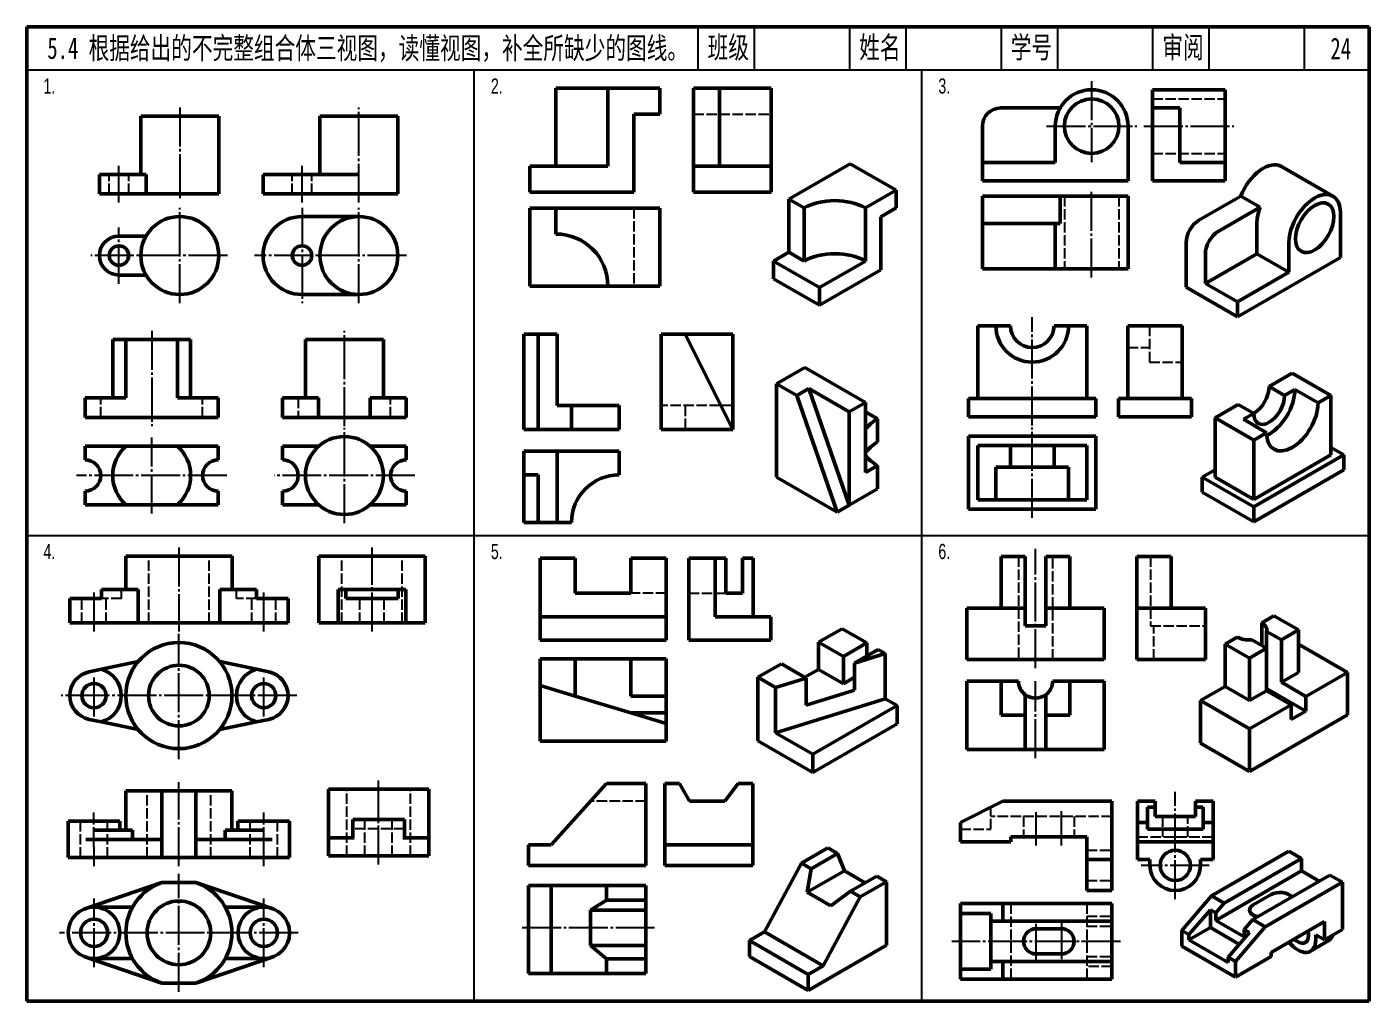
# Model space of a CAD drawing. Header units: millimetres. Extents: x 94 to 2877, y 87 to 1089.
# Drawn here: x 1226 to 1536, y 396 to 621 of the extents above; entities that cross this region are included whole.
import ezdxf

# ---------------------------------------------------------------- set-up
doc = ezdxf.new("R2010")
doc.units = ezdxf.units.MM
doc.header["$LTSCALE"] = 0.6
doc.linetypes.add('myCENTER', pattern=[18, 15, -1, 1, -1])
doc.linetypes.add('myHIDDEN', pattern=[5, 4, -1])
for name, color, linetype, lineweight in [('中心线', 7, 'myCENTER', 25), ('标题文字', 7, 'Continuous', 25), ('答案粗实线', 1, 'Continuous', 50), ('答案虚线', 1, 'myHIDDEN', 25), ('粗实线', 7, 'Continuous', 50), ('细实线', 7, 'Continuous', 25), ('虚线', 7, 'myHIDDEN', 25)]:
    doc.layers.add(name, color=color, linetype=linetype, lineweight=lineweight)
doc.styles.add('标题汉字1-5号', font='', dxfattribs={"width": 0.7, "height": 5})
doc.styles.add('标题汉字2-3.5号', font='', dxfattribs={"width": 0.7, "height": 3.5})
doc.styles.get('标题汉字1-5号').set_extended_font_data('SimSun')
doc.styles.get('标题汉字2-3.5号').set_extended_font_data('FZFangSong-Z02')

msp = doc.modelspace()

# ---------------------------------------------------------------- linework, layer by layer
at = {"layer": '中心线'}
for p, q in [((1471.951, 608.418), (1471.951, 589.718)), ((1261.36, 602.352), (1261.36, 581.233)), ((1302.724, 580.352), (1302.724, 602.352)), ((1461.551, 598.018), (1482.351, 598.018)), ((1483.99, 598.018), (1504.79, 598.018)), ((1247.306, 580.352), (1247.306, 588.852)), ((1289.593, 580.352), (1289.593, 588.852)), ((1471.951, 563.053), (1471.951, 583.181)), ((1261.36, 557.137), (1261.36, 579.137)), ((1289.593, 579.137), (1289.593, 557.137)), ((1302.724, 557.137), (1302.724, 579.137)), ((1247.306, 561.637), (1247.306, 574.637)), ((1272.36, 568.137), (1240.806, 568.137)), ((1313.724, 568.137), (1278.593, 568.137)), ((1458.228, 528.925), (1458.228, 553.925)), ((1254.868, 550.762), (1254.868, 528.762)), ((1299.381, 528.762), (1299.381, 550.762)), ((1299.381, 506.336), (1299.381, 528.336)), ((1458.228, 507.601), (1458.228, 528.401)), ((1254.868, 508.586), (1254.868, 526.086)), ((1272.228, 517.336), (1237.507, 517.336)), ((1315.644, 517.336), (1283.118, 517.336)), ((1261.174, 500.724), (1261.174, 481.324)), ((1305.752, 481.324), (1305.752, 500.724)), ((1458.995, 472.863), (1458.995, 500.428)), ((1241.559, 481.324), (1241.559, 490.551)), ((1280.759, 481.324), (1280.759, 490.358)), ((1261.159, 451.865), (1261.159, 480.762)), ((1241.559, 461.712), (1241.559, 471.312)), ((1280.759, 461.712), (1280.759, 471.312)), ((1458.995, 452.043), (1458.995, 469.883)), ((1288.359, 466.512), (1233.959, 466.512)), ((1261.145, 427.121), (1261.145, 446.521)), ((1307.275, 427.482), (1307.275, 446.882)), ((1491.255, 419.475), (1491.255, 444.284)), ((1241.55, 427.121), (1241.544, 439.521)), ((1280.75, 427.121), (1280.744, 439.521)), ((1459.139, 431.933), (1459.139, 439.597)), ((1464.971, 431.933), (1464.971, 439.824)), ((1261.154, 398.127), (1261.154, 425.327)), ((1499.087, 427.307), (1483.423, 427.307)), ((1241.554, 403.777), (1241.554, 419.677)), ((1280.754, 403.777), (1280.754, 419.677)), ((1241.554, 417.677), (1241.554, 418.01)), ((1280.754, 417.677), (1280.754, 418.01)), ((1371.026, 412.901), (1339.969, 412.901)), ((1459.139, 404.845), (1459.139, 414.677)), ((1464.971, 414.677), (1464.971, 404.845)), ((1288.704, 411.727), (1233.604, 411.727)), ((1478.635, 409.761), (1439.643, 409.761))]:
    msp.add_line(p, q, dxfattribs=at)
at = {"layer": '答案粗实线', "extrusion": (0, 1, 0)}
for p, q in [((1360.226, 606.781), (1360.226, 588.781)), ((1385.972, 588.781), (1385.972, 606.781)), ((1492.29, 602.218), (1485.99, 602.218)), ((1253.566, 586.852), (1252.36, 586.852)), ((1253.566, 582.352), (1253.566, 586.852)), ((1302.724, 586.852), (1293.724, 586.852)), ((1348.226, 588.781), (1360.226, 588.781)), ((1379.972, 588.781), (1397.972, 588.781)), ((1248.915, 548.762), (1248.915, 535.262)), ((1260.821, 535.262), (1260.821, 548.762)), ((1248.915, 535.262), (1245.868, 535.262)), ((1263.868, 535.262), (1260.821, 535.262)), ((1293.428, 535.262), (1290.381, 535.262)), ((1293.428, 530.762), (1293.428, 535.262)), ((1305.334, 535.262), (1305.334, 530.762)), ((1308.381, 535.262), (1305.334, 535.262)), ((1384.989, 484.718), (1384.989, 498.27)), ((1251.762, 491.024), (1248.924, 491.024)), ((1251.762, 483.324), (1251.762, 491.024)), ((1270.586, 491.024), (1270.586, 483.324)), ((1273.424, 491.024), (1270.586, 491.024)), ((1393.797, 484.718), (1384.989, 484.718)), ((1484.839, 440.712), (1486.589, 440.712)), ((1484.839, 437.2), (1484.839, 440.712)), ((1495.92, 440.712), (1497.67, 440.712)), ((1497.67, 440.712), (1497.67, 437.2)), ((1241.545, 435.421), (1247.495, 435.421)), ((1248.966, 435.421), (1250.437, 435.421)), ((1250.437, 435.421), (1250.437, 433.321)), ((1271.853, 435.421), (1273.395, 435.421)), ((1271.853, 435.421), (1271.853, 433.321)), ((1274.795, 435.421), (1280.745, 435.421)), ((1257.207, 433.321), (1239.632, 433.321)), ((1282.657, 433.321), (1265.082, 433.321)), ((1393.74, 432.05), (1373.412, 432.05))]:
    msp.add_line(p, q, dxfattribs=at)
at = {"layer": '答案粗实线', "extrusion": (0, 0.816497, 0.57735)}
for p, q in [((1416.168, 589.331), (1402.026, 581.166)), ((1416.168, 589.331), (1426.775, 583.208)), ((1515.779, 588.705), (1527.659, 581.846)), ((1419.704, 579.125), (1426.775, 583.208)), ((1426.775, 579.125), (1426.775, 583.208)), ((1402.026, 581.166), (1402.026, 568.919)), ((1405.562, 579.125), (1402.026, 581.166)), ((1506.435, 581.889), (1496.73, 576.286)), ((1506.435, 581.889), (1510.89, 579.318)), ((1405.562, 566.878), (1405.562, 579.125)), ((1419.704, 579.125), (1419.704, 566.878)), ((1423.24, 577.084), (1426.775, 579.125)), ((1423.24, 577.084), (1423.24, 564.836)), ((1501.185, 573.714), (1510.89, 579.318)), ((1529.398, 578.001), (1529.398, 567.713)), ((1510.094, 575.429), (1510.094, 568.57)), ((1493.76, 571.142), (1493.76, 560.854)), ((1517.519, 564.284), (1517.519, 571.142)), ((1402.026, 568.919), (1398.491, 566.878)), ((1405.562, 566.878), (1402.026, 568.919)), ((1510.094, 568.57), (1498.215, 561.712)), ((1498.215, 561.712), (1498.215, 568.57)), ((1529.398, 567.713), (1505.64, 553.996)), ((1517.519, 564.284), (1510.094, 568.57)), ((1398.491, 566.878), (1398.491, 562.795)), ((1398.491, 566.878), (1409.097, 560.754)), ((1409.097, 560.754), (1419.704, 566.878)), ((1409.097, 556.671), (1423.24, 564.836)), ((1505.64, 557.425), (1517.519, 564.284)), ((1398.491, 562.795), (1409.097, 556.671)), ((1498.215, 561.712), (1505.64, 557.425)), ((1409.097, 560.754), (1409.097, 556.671)), ((1493.76, 560.854), (1505.64, 553.996)), ((1505.64, 553.996), (1505.64, 557.425)), ((1399.168, 538.509), (1405.702, 542.281)), ((1419.703, 534.198), (1405.702, 542.281)), ((1512.944, 537.865), (1518.29, 540.951)), ((1518.29, 540.951), (1527.199, 535.808)), ((1399.168, 516.954), (1399.168, 538.509)), ((1399.168, 538.509), (1403.835, 535.815)), ((1403.835, 535.815), (1406.635, 537.431)), ((1406.635, 537.431), (1415.969, 532.042)), ((1415.969, 510.487), (1406.635, 537.431)), ((1512.944, 537.865), (1516.508, 535.808)), ((1516.508, 535.808), (1518.884, 537.179)), ((1518.884, 537.179), (1524.229, 534.093)), ((1403.835, 535.815), (1413.169, 508.87)), ((1415.969, 532.042), (1419.703, 534.198)), ((1419.703, 518.031), (1419.703, 534.198)), ((1500.471, 530.664), (1505.816, 533.75)), ((1509.38, 531.692), (1505.816, 533.75)), ((1527.199, 535.808), (1524.229, 534.093)), ((1527.199, 522.09), (1527.199, 535.808)), ((1415.969, 532.042), (1415.969, 510.487)), ((1419.703, 532.042), (1422.503, 530.426)), ((1422.503, 530.426), (1422.503, 525.037)), ((1509.38, 525.52), (1500.471, 530.664)), ((1500.471, 516.946), (1500.471, 530.664)), ((1507.004, 530.321), (1509.38, 531.692)), ((1512.35, 527.234), (1507.004, 530.321)), ((1512.35, 527.234), (1509.38, 525.52)), ((1509.38, 511.803), (1509.38, 525.52)), ((1530.169, 522.09), (1509.38, 510.088)), ((1527.199, 522.09), (1509.38, 511.803)), ((1527.199, 523.805), (1530.169, 522.09)), ((1530.169, 518.661), (1530.169, 522.09)), ((1419.703, 518.031), (1422.503, 519.648)), ((1422.503, 514.259), (1422.503, 519.648)), ((1497.501, 516.946), (1500.471, 518.661)), ((1509.38, 506.659), (1530.169, 518.661)), ((1399.168, 516.954), (1413.169, 508.87)), ((1497.501, 513.517), (1497.501, 516.946)), ((1509.38, 510.088), (1497.501, 516.946)), ((1509.38, 511.803), (1500.471, 516.946)), ((1422.503, 514.259), (1415.969, 510.487)), ((1497.501, 513.517), (1509.38, 506.659)), ((1415.969, 510.487), (1413.169, 508.87)), ((1509.38, 506.659), (1509.38, 510.088)), ((1511.233, 483.308), (1514.061, 484.941)), ((1514.061, 484.941), (1519.718, 481.675)), ((1408.902, 478.832), (1414.332, 481.968)), ((1414.332, 481.968), (1420.047, 478.668)), ((1511.233, 478.083), (1511.233, 483.308)), ((1512.364, 477.43), (1512.364, 481.349)), ((1512.364, 481.349), (1515.758, 479.389)), ((1515.758, 479.389), (1519.718, 481.675)), ((1519.718, 481.675), (1519.718, 471.878)), ((1408.902, 472.561), (1408.902, 478.832)), ((1408.902, 478.832), (1414.617, 475.533)), ((1414.617, 475.533), (1420.047, 478.668)), ((1420.047, 478.668), (1420.047, 475.666)), ((1502.747, 478.41), (1505.576, 480.042)), ((1502.747, 468.612), (1502.747, 478.41)), ((1508.404, 475.144), (1502.747, 478.41)), ((1508.404, 475.144), (1512.364, 477.43)), ((1512.364, 477.43), (1508.97, 479.389)), ((1512.364, 467.632), (1512.364, 477.43)), ((1515.758, 479.389), (1515.758, 469.591)), ((1519.718, 478.41), (1531.032, 471.878)), ((1414.617, 469.262), (1414.617, 475.533)), ((1422.647, 477.167), (1417.216, 474.032)), ((1424.289, 476.219), (1417.216, 474.032)), ((1422.647, 477.167), (1424.289, 476.219)), ((1424.289, 465.768), (1424.289, 476.219)), ((1508.404, 465.346), (1508.404, 475.144)), ((1394.873, 470.733), (1400.303, 473.868)), ((1406.018, 470.568), (1400.303, 473.868)), ((1405.734, 470.733), (1408.902, 472.561)), ((1408.902, 472.561), (1414.617, 469.262)), ((1417.216, 474.032), (1417.216, 467.761)), ((1515.758, 469.591), (1519.718, 471.878)), ((1521.415, 466.325), (1531.032, 471.878)), ((1531.032, 471.878), (1531.032, 462.08)), ((1394.873, 456.101), (1394.873, 470.733)), ((1398.946, 468.381), (1394.873, 470.733)), ((1406.018, 470.568), (1398.946, 468.381)), ((1398.946, 457.93), (1398.946, 468.381)), ((1406.018, 464.298), (1406.018, 470.568)), ((1417.216, 470.763), (1414.617, 469.262)), ((1497.09, 465.346), (1502.747, 468.612)), ((1502.747, 468.612), (1508.404, 465.346)), ((1512.364, 468.161), (1521.415, 462.936)), ((1515.758, 469.591), (1521.415, 466.325)), ((1398.946, 457.93), (1424.289, 465.768)), ((1417.216, 467.761), (1406.018, 464.298)), ((1424.289, 465.768), (1427.004, 464.201)), ((1497.09, 455.548), (1497.09, 465.346)), ((1508.404, 458.814), (1497.09, 465.346)), ((1508.404, 465.346), (1512.364, 467.632)), ((1518.021, 464.366), (1512.364, 467.632)), ((1521.415, 466.325), (1521.415, 462.936)), ((1427.004, 464.201), (1407.544, 452.966)), ((1427.004, 460.02), (1427.004, 464.201)), ((1508.404, 458.814), (1518.021, 464.366)), ((1531.032, 462.08), (1508.404, 449.016)), ((1518.021, 460.976), (1518.021, 464.366)), ((1521.415, 462.936), (1518.021, 460.976)), ((1407.544, 448.785), (1427.004, 460.02)), ((1508.404, 449.016), (1508.404, 458.814)), ((1394.873, 456.101), (1407.544, 448.785)), ((1407.544, 452.966), (1398.946, 457.93)), ((1407.544, 448.785), (1407.544, 452.966)), ((1497.09, 455.548), (1508.404, 449.016)), ((1411.03, 431.37), (1404.931, 427.849)), ((1413.293, 430.064), (1411.03, 431.37)), ((1396.383, 411.974), (1404.931, 427.849)), ((1404.931, 427.849), (1407.194, 426.542)), ((1407.194, 426.542), (1413.293, 430.064)), ((1413.293, 430.064), (1414.836, 426.038)), ((1499.665, 420.257), (1517.507, 430.558)), ((1520.394, 428.891), (1502.551, 418.59)), ((1517.507, 430.558), (1520.394, 428.891)), ((1520.394, 428.891), (1520.394, 426.034)), ((1407.194, 426.542), (1406.286, 421.102)), ((1414.836, 426.038), (1406.286, 421.102)), ((1414.836, 426.038), (1419.629, 423.271)), ((1422.344, 424.838), (1416.245, 421.317)), ((1424.607, 423.532), (1422.344, 424.838)), ((1520.394, 426.034), (1500.599, 414.606)), ((1509.15, 414.78), (1526.992, 425.082)), ((1520.394, 426.034), (1524.517, 423.653)), ((1526.992, 425.082), (1529.878, 423.415)), ((1424.607, 423.532), (1418.507, 420.01)), ((1424.607, 408.9), (1424.607, 423.532)), ((1529.878, 423.415), (1512.036, 413.114)), ((1529.878, 412.463), (1529.878, 423.415)), ((1406.286, 421.102), (1411.717, 417.966)), ((1418.507, 420.01), (1409.959, 404.136)), ((1411.717, 417.966), (1416.245, 421.317)), ((1416.245, 421.317), (1418.507, 420.01)), ((1499.665, 420.257), (1492.764, 412.273)), ((1502.551, 418.59), (1499.665, 420.257)), ((1500.599, 416.331), (1502.551, 418.59)), ((1513.383, 420.558), (1509.259, 418.177)), ((1494.413, 411.321), (1499.362, 417.046)), ((1499.362, 417.046), (1499.362, 412.939)), ((1499.362, 417.046), (1500.599, 416.331)), ((1500.599, 414.606), (1500.599, 416.331)), ((1494.413, 410.082), (1499.362, 412.939)), ((1499.362, 412.939), (1506.066, 409.068)), ((1507.197, 410.796), (1500.599, 414.606)), ((1505.135, 405.131), (1512.036, 413.114)), ((1509.15, 414.78), (1507.197, 412.522)), ((1507.197, 412.522), (1507.197, 410.796)), ((1507.197, 412.522), (1508.434, 411.808)), ((1512.036, 413.114), (1509.15, 414.78)), ((1513.383, 407.225), (1525.755, 414.368)), ((1525.755, 410.082), (1525.755, 414.368)), ((1525.755, 410.082), (1529.878, 412.463)), ((1392.928, 409.98), (1396.383, 411.974)), ((1392.928, 406.287), (1392.928, 409.98)), ((1406.505, 402.141), (1392.928, 409.98)), ((1396.383, 411.974), (1409.959, 404.136)), ((1492.764, 412.273), (1494.413, 411.321)), ((1492.764, 408.653), (1492.764, 412.273)), ((1494.413, 410.082), (1494.413, 411.321)), ((1503.486, 404.844), (1494.413, 410.082)), ((1508.434, 411.808), (1503.486, 406.083)), ((1522.485, 407.478), (1526.609, 409.859)), ((1523.693, 410.148), (1523.693, 411.272)), ((1523.693, 411.272), (1525.755, 410.082)), ((1406.505, 398.449), (1392.928, 406.287)), ((1424.607, 408.9), (1406.505, 398.449)), ((1505.135, 401.511), (1492.764, 408.653)), ((1513.383, 406.272), (1505.135, 401.511)), ((1513.383, 406.272), (1513.383, 407.225)), ((1409.959, 404.136), (1406.505, 402.141)), ((1503.486, 406.083), (1503.486, 404.844)), ((1503.486, 406.083), (1505.135, 405.131)), ((1505.135, 405.131), (1505.135, 401.511)), ((1406.505, 402.141), (1406.505, 398.449))]:
    msp.add_line(p, q, dxfattribs=at)
at = {"layer": '答案粗实线'}
for p, q in [((1464.677, 581.853), (1464.677, 575.553)), ((1463.551, 575.553), (1464.677, 575.553)), ((1453.188, 519.261), (1463.268, 519.261)), ((1340.826, 517.489), (1344.126, 517.489)), ((1344.126, 517.489), (1344.126, 506.489)), ((1352.688, 466.413), (1352.688, 474.97)), ((1456.619, 461.963), (1456.619, 466.715)), ((1461.371, 466.715), (1461.371, 461.963)), ((1451.402, 414.427), (1451.402, 418.509)), ((1369.026, 416.967), (1356.225, 416.967)), ((1448.641, 405.096), (1448.641, 414.427)), ((1369.026, 408.835), (1356.225, 408.835)), ((1451.402, 401.013), (1451.402, 405.096))]:
    msp.add_line(p, q, dxfattribs=at)
for centre, major_axis, start_param, end_param in [((1511.579, 581.43), (4.2, 7.275), 0, 1.8325957), ((1412.633, 575.043), (10, 0), 0.7853982, 2.3561945), ((1523.459, 574.571), (4.2, 7.275), 5.4977871, 8.6393798), ((1516.034, 578.858), (4.2, 7.275), 1.8325957, 2.3561945), ((1496.73, 572.857), (-2.1, -3.637), 3.9269908, 5.4977871), ((1501.185, 570.285), (2.1, 3.637), 0.7853982, 2.3561945), ((1412.633, 562.795), (10, 0), 0.7853982, 2.3561945), ((1509.38, 535.808), (2.52, 4.365), 3.9269908, 5.4977871), ((1512.944, 533.75), (4.2, 7.275), 3.8314097, 5.4977871), ((1512.944, 533.75), (2.52, 4.365), 2.3561945, 5.4977871), ((1518.29, 530.664), (4.2, 7.275), 2.3561945, 5.4977871), ((1431.836, 525.037), (13.2, 0), 2.3561945, 2.736939), ((1431.836, 519.648), (13.2, 0), 2.3561945, 2.736939), ((1431.836, 525.037), (13.2, 0), 3.5462463, 3.9269908), ((1508.404, 481.675), (4, 0), 6.1412883, 7.0685835), ((1508.404, 481.675), (4, 0), 3.9269908, 4.854286), ((1515.445, 419.367), (2.916, 0), 0.3738813, 2.3561945), ((1511.321, 416.987), (2.916, 0), 2.3561945, 4.3385077), ((1519.569, 412.529), (2.916, -5.051), 4.9725925, 7.0685835), ((1519.569, 412.529), (1.75, -3.03), 5.1555479, 7.0685835), ((1519.569, 412.529), (1.75, -3.03), 0.7853982, 1.1276374), ((1523.693, 414.91), (2.916, -5.051), 0, 0.4653304)]:
    msp.add_ellipse(centre, major_axis=major_axis, ratio=0.5773503, start_param=start_param, end_param=end_param, dxfattribs=at)
msp.add_ellipse((1523.459, 574.571), major_axis=(3.15, 5.456), ratio=0.5773503, dxfattribs=at)
at = {"layer": '答案虚线', "extrusion": (0, 1, 0)}
for p, q in [((1379.972, 600.781), (1397.972, 600.781)), ((1485.314, 551.925), (1485.314, 543.525)), ((1480.274, 546.885), (1485.314, 546.885)), ((1485.314, 543.525), (1492.874, 543.525)), ((1389.063, 533.481), (1372.563, 533.481)), ((1378.063, 533.481), (1378.063, 527.981)), ((1455.035, 498.623), (1455.035, 474.863)), ((1462.955, 474.863), (1462.955, 498.623)), ((1247.874, 488.924), (1247.874, 491.024)), ((1274.474, 488.924), (1274.474, 491.024)), ((1373.693, 490.138), (1365.562, 490.138)), ((1378.89, 490.138), (1387.447, 490.138)), ((1247.874, 488.924), (1243.258, 488.924)), ((1279.089, 488.924), (1274.474, 488.924)), ((1486.348, 474.863), (1486.348, 482.634)), ((1369.026, 442.17), (1356.225, 442.17)), ((1448.641, 435.682), (1448.641, 440.712)), ((1313.225, 435.782), (1301.325, 435.782)), ((1441.643, 435.682), (1448.641, 435.682))]:
    msp.add_line(p, q, dxfattribs=at)
at = {"layer": '答案虚线'}
msp.add_line((1453.307, 418.509), (1453.307, 401.013), dxfattribs=at)
at = {"layer": '粗实线'}
for p, q in [((1226.038, 620.952), (1226.038, 395.952)), ((1536.038, 620.952), (1226.038, 620.952)), ((1536.038, 395.952), (1536.038, 620.952)), ((1446.751, 581.853), (1446.751, 575.553)), ((1450.951, 581.853), (1446.751, 581.853)), ((1464.677, 581.853), (1450.951, 581.853)), ((1480.351, 581.853), (1464.677, 581.853)), ((1480.351, 565.053), (1480.351, 581.853)), ((1289.593, 577.137), (1302.724, 577.137)), ((1342.226, 579.1), (1342.226, 561.1)), ((1348.226, 579.1), (1342.226, 579.1)), ((1372.226, 579.1), (1348.226, 579.1)), ((1348.226, 573.1), (1348.226, 579.1)), ((1372.226, 579.1), (1372.226, 561.1)), ((1446.751, 575.553), (1446.751, 565.053)), ((1446.751, 575.553), (1450.951, 575.553)), ((1450.951, 575.553), (1463.551, 575.553)), ((1463.551, 575.553), (1463.551, 565.053)), ((1247.306, 572.637), (1253.566, 572.637)), ((1446.751, 565.053), (1463.551, 565.053)), ((1463.551, 565.053), (1480.351, 565.053)), ((1253.566, 563.637), (1247.306, 563.637)), ((1342.226, 561.1), (1360.226, 561.1)), ((1360.226, 561.1), (1372.226, 561.1)), ((1302.724, 559.137), (1289.593, 559.137)), ((1239.507, 524.086), (1248.915, 524.086)), ((1239.507, 520.936), (1239.507, 524.086)), ((1248.915, 524.086), (1260.821, 524.086)), ((1260.821, 524.086), (1270.228, 524.086)), ((1270.228, 524.086), (1270.228, 520.936)), ((1285.118, 524.086), (1293.428, 524.086)), ((1285.118, 520.936), (1285.118, 524.086)), ((1305.334, 524.086), (1313.644, 524.086)), ((1313.644, 524.086), (1313.644, 520.936)), ((1443.528, 526.401), (1472.928, 526.401)), ((1443.528, 509.601), (1443.528, 526.401)), ((1445.628, 511.701), (1445.628, 524.301)), ((1445.628, 524.301), (1453.188, 524.301)), ((1453.188, 524.301), (1463.268, 524.301)), ((1453.188, 519.261), (1453.188, 524.301)), ((1463.268, 524.301), (1470.828, 524.301)), ((1463.268, 524.301), (1463.268, 519.261)), ((1470.828, 524.301), (1470.828, 511.701)), ((1472.928, 526.401), (1472.928, 509.601)), ((1340.826, 522.989), (1340.826, 517.489)), ((1340.826, 522.989), (1348.526, 522.989)), ((1348.526, 522.989), (1362.826, 522.989)), ((1348.526, 506.489), (1348.526, 522.989)), ((1362.826, 522.989), (1362.826, 517.489)), ((1449.828, 519.261), (1453.188, 519.261)), ((1449.828, 511.701), (1449.828, 519.261)), ((1463.268, 519.261), (1466.628, 519.261)), ((1466.628, 519.261), (1466.628, 511.701)), ((1340.826, 517.489), (1340.826, 506.489)), ((1239.507, 510.586), (1239.507, 513.736)), ((1270.228, 513.736), (1270.228, 510.586)), ((1285.118, 510.586), (1285.118, 513.736)), ((1313.644, 513.736), (1313.644, 510.586)), ((1449.828, 511.701), (1445.628, 511.701)), ((1466.628, 511.701), (1449.828, 511.701)), ((1470.828, 511.701), (1466.628, 511.701)), ((1248.915, 510.586), (1239.507, 510.586)), ((1260.821, 510.586), (1248.915, 510.586)), ((1270.228, 510.586), (1260.821, 510.586)), ((1293.428, 510.586), (1285.118, 510.586)), ((1313.644, 510.586), (1305.334, 510.586)), ((1472.928, 509.601), (1443.528, 509.601)), ((1344.126, 506.489), (1340.826, 506.489)), ((1344.126, 506.489), (1348.526, 506.489)), ((1348.526, 506.489), (1351.826, 506.489)), ((1243.243, 472.582), (1251.747, 474.352)), ((1270.571, 474.352), (1279.075, 472.582)), ((1344.557, 468.871), (1344.557, 474.97)), ((1344.557, 474.97), (1352.688, 474.97)), ((1352.688, 474.97), (1365.562, 474.97)), ((1365.562, 474.97), (1373.693, 474.97)), ((1365.562, 474.97), (1365.562, 466.413)), ((1373.693, 474.97), (1373.693, 466.413)), ((1240.418, 471.994), (1243.243, 472.582)), ((1279.075, 472.582), (1281.9, 471.994)), ((1344.557, 455.997), (1344.557, 468.871)), ((1352.688, 466.413), (1344.557, 468.871)), ((1443.155, 454.043), (1443.155, 469.883)), ((1443.155, 469.883), (1451.075, 469.883)), ((1451.075, 461.963), (1451.075, 469.883)), ((1451.075, 469.883), (1455.035, 469.883)), ((1462.955, 469.883), (1466.915, 469.883)), ((1466.915, 469.883), (1466.915, 461.963)), ((1466.915, 469.883), (1474.835, 469.883)), ((1474.835, 469.883), (1474.835, 454.043)), ((1365.562, 462.521), (1352.688, 466.413)), ((1365.562, 466.413), (1373.693, 466.413)), ((1373.693, 466.413), (1373.693, 462.521)), ((1373.693, 460.063), (1365.562, 462.521)), ((1373.693, 462.521), (1365.562, 462.521)), ((1373.693, 462.521), (1373.693, 460.063)), ((1451.075, 461.963), (1456.619, 461.963)), ((1456.619, 454.043), (1456.619, 461.963)), ((1461.371, 461.963), (1466.915, 461.963)), ((1461.371, 461.963), (1461.371, 454.043)), ((1243.243, 460.441), (1240.418, 461.029)), ((1251.747, 458.671), (1243.243, 460.441)), ((1279.075, 460.441), (1270.571, 458.671)), ((1281.9, 461.029), (1279.075, 460.441)), ((1373.693, 460.063), (1373.693, 455.997)), ((1373.693, 455.997), (1344.557, 455.997)), ((1443.155, 454.043), (1456.619, 454.043)), ((1461.371, 454.043), (1456.619, 454.043)), ((1461.371, 454.043), (1474.835, 454.043)), ((1239.642, 417.361), (1257.217, 423.327)), ((1257.217, 423.327), (1265.092, 423.327)), ((1265.092, 423.327), (1282.667, 417.361)), ((1341.922, 402.337), (1341.922, 422.665)), ((1341.922, 422.665), (1347.094, 422.665)), ((1347.094, 422.665), (1347.094, 402.337)), ((1347.094, 422.665), (1359.894, 422.665)), ((1369.026, 422.665), (1359.894, 422.665)), ((1359.894, 422.665), (1359.894, 419.277)), ((1369.026, 419.277), (1369.026, 422.665)), ((1359.894, 419.277), (1356.225, 416.967)), ((1359.894, 419.277), (1369.026, 419.277)), ((1369.026, 419.277), (1369.026, 416.967)), ((1441.643, 418.509), (1441.643, 416.176)), ((1451.402, 418.509), (1441.643, 418.509)), ((1451.402, 418.509), (1476.635, 418.509)), ((1476.635, 418.509), (1476.635, 414.427)), ((1250.446, 417.677), (1241.554, 417.677)), ((1280.754, 417.677), (1271.862, 417.677)), ((1356.225, 416.967), (1356.225, 408.835)), ((1369.026, 416.967), (1369.026, 408.835)), ((1441.643, 403.346), (1441.643, 416.176)), ((1441.643, 416.176), (1448.641, 416.176)), ((1448.641, 416.176), (1448.641, 414.427)), ((1448.641, 414.427), (1451.402, 414.427)), ((1476.635, 414.427), (1451.402, 414.427)), ((1464.971, 412.677), (1459.139, 412.677)), ((1476.635, 414.427), (1476.635, 405.096)), ((1356.225, 408.835), (1359.894, 405.725)), ((1369.026, 408.835), (1369.026, 405.725)), ((1459.139, 406.845), (1464.971, 406.845)), ((1257.217, 400.127), (1239.642, 406.093)), ((1241.554, 405.777), (1250.446, 405.777)), ((1282.667, 406.093), (1265.092, 400.127)), ((1271.862, 405.777), (1280.754, 405.777)), ((1369.026, 405.725), (1359.894, 405.725)), ((1359.894, 405.725), (1359.894, 402.337)), ((1369.026, 402.337), (1369.026, 405.725)), ((1441.643, 403.346), (1441.643, 401.013)), ((1448.641, 403.346), (1441.643, 403.346)), ((1448.641, 405.096), (1448.641, 403.346)), ((1451.402, 405.096), (1448.641, 405.096)), ((1451.402, 405.096), (1476.635, 405.096)), ((1476.635, 405.096), (1476.635, 401.013)), ((1265.092, 400.127), (1257.217, 400.127)), ((1347.094, 402.337), (1341.922, 402.337)), ((1359.894, 402.337), (1347.094, 402.337)), ((1369.026, 402.337), (1359.894, 402.337)), ((1441.643, 401.013), (1451.402, 401.013)), ((1476.635, 401.013), (1451.402, 401.013)), ((1226.038, 395.952), (1536.038, 395.952))]:
    msp.add_line(p, q, dxfattribs=at)
at = {"layer": '粗实线', "extrusion": (0, 1, 0)}
for p, q in [((1348.226, 588.781), (1348.226, 606.781)), ((1348.226, 606.781), (1360.226, 606.781)), ((1360.226, 606.781), (1372.226, 606.781)), ((1372.226, 600.781), (1372.226, 606.781)), ((1379.972, 606.781), (1379.972, 588.781)), ((1385.972, 606.781), (1379.972, 606.781)), ((1385.972, 606.781), (1397.972, 606.781)), ((1397.972, 606.781), (1397.972, 588.781)), ((1485.99, 606.418), (1485.99, 602.218)), ((1485.99, 606.418), (1502.79, 606.418)), ((1502.79, 598.018), (1502.79, 606.418)), ((1450.951, 602.218), (1464.677, 602.218)), ((1485.99, 602.218), (1485.99, 598.018)), ((1492.29, 598.018), (1492.29, 602.218)), ((1270.36, 600.352), (1252.36, 600.352)), ((1252.36, 586.852), (1252.36, 600.352)), ((1270.36, 582.352), (1270.36, 600.352)), ((1311.724, 600.352), (1293.724, 600.352)), ((1293.724, 586.852), (1293.724, 600.352)), ((1311.724, 582.352), (1311.724, 600.352)), ((1366.226, 600.781), (1366.226, 582.781)), ((1366.226, 600.781), (1372.226, 600.781)), ((1446.751, 589.618), (1446.751, 598.018)), ((1463.551, 589.618), (1463.551, 598.018)), ((1480.351, 598.018), (1480.351, 585.418)), ((1485.99, 598.018), (1485.99, 585.418)), ((1492.29, 589.618), (1492.29, 598.018)), ((1502.79, 589.618), (1502.79, 598.018)), ((1446.751, 585.418), (1446.751, 589.618)), ((1446.751, 589.618), (1463.551, 589.618)), ((1492.29, 589.618), (1502.79, 589.618)), ((1502.79, 585.418), (1502.79, 589.618)), ((1247.306, 586.852), (1242.806, 586.852)), ((1242.806, 582.352), (1242.806, 586.852)), ((1252.36, 586.852), (1247.306, 586.852)), ((1289.593, 586.852), (1280.593, 586.852)), ((1280.593, 582.352), (1280.593, 586.852)), ((1293.724, 586.852), (1289.593, 586.852)), ((1342.226, 588.781), (1342.226, 582.781)), ((1342.226, 588.781), (1348.226, 588.781)), ((1379.972, 588.781), (1379.972, 582.781)), ((1397.972, 588.781), (1397.972, 582.781)), ((1480.351, 585.418), (1446.751, 585.418)), ((1485.99, 585.418), (1502.79, 585.418)), ((1242.806, 582.352), (1247.306, 582.352)), ((1247.306, 582.352), (1253.566, 582.352)), ((1253.566, 582.352), (1270.36, 582.352)), ((1280.593, 582.352), (1289.593, 582.352)), ((1289.593, 582.352), (1302.724, 582.352)), ((1302.724, 582.352), (1311.724, 582.352)), ((1342.226, 582.781), (1366.226, 582.781)), ((1379.972, 582.781), (1397.972, 582.781)), ((1449.828, 551.925), (1445.628, 551.925)), ((1445.628, 535.125), (1445.628, 551.925)), ((1449.828, 551.925), (1453.188, 551.925)), ((1463.268, 551.925), (1466.628, 551.925)), ((1470.828, 551.925), (1466.628, 551.925)), ((1470.828, 535.125), (1470.828, 551.925)), ((1492.874, 551.925), (1480.274, 551.925)), ((1480.274, 535.125), (1480.274, 551.925)), ((1492.874, 535.125), (1492.874, 551.925)), ((1248.915, 548.762), (1245.868, 548.762)), ((1245.868, 535.262), (1245.868, 548.762)), ((1260.821, 548.762), (1248.915, 548.762)), ((1263.868, 548.762), (1260.821, 548.762)), ((1263.868, 535.262), (1263.868, 548.762)), ((1308.381, 548.762), (1290.381, 548.762)), ((1290.381, 535.262), (1290.381, 548.762)), ((1308.381, 535.262), (1308.381, 548.762)), ((1340.826, 549.981), (1340.826, 527.981)), ((1340.826, 549.981), (1344.126, 549.981)), ((1344.126, 549.981), (1344.126, 527.981)), ((1344.126, 549.981), (1348.526, 549.981)), ((1348.526, 533.481), (1348.526, 549.981)), ((1372.563, 527.981), (1372.563, 549.981)), ((1372.563, 549.981), (1378.063, 549.981)), ((1378.063, 549.981), (1389.063, 527.981)), ((1378.063, 549.981), (1389.063, 549.981)), ((1389.063, 549.981), (1389.063, 527.981)), ((1239.507, 530.762), (1239.507, 535.262)), ((1245.868, 535.262), (1239.507, 535.262)), ((1270.228, 535.262), (1263.868, 535.262)), ((1270.228, 535.262), (1270.228, 530.762)), ((1285.118, 530.762), (1285.118, 535.262)), ((1290.381, 535.262), (1285.118, 535.262)), ((1313.644, 535.262), (1308.381, 535.262)), ((1313.644, 530.762), (1313.644, 535.262)), ((1348.526, 533.481), (1351.826, 533.481)), ((1351.826, 533.481), (1362.826, 533.481)), ((1351.826, 527.981), (1351.826, 533.481)), ((1362.826, 533.481), (1362.826, 527.981)), ((1472.928, 535.125), (1443.528, 535.125)), ((1443.528, 530.925), (1443.528, 535.125)), ((1472.928, 530.925), (1472.928, 535.125)), ((1478.174, 530.925), (1478.174, 535.125)), ((1494.974, 535.125), (1478.174, 535.125)), ((1494.974, 530.925), (1494.974, 535.125)), ((1239.507, 530.762), (1270.228, 530.762)), ((1285.118, 530.762), (1293.428, 530.762)), ((1293.428, 530.762), (1305.334, 530.762)), ((1305.334, 530.762), (1313.644, 530.762)), ((1443.528, 530.925), (1472.928, 530.925)), ((1478.174, 530.925), (1494.974, 530.925)), ((1344.126, 527.981), (1340.826, 527.981)), ((1351.826, 527.981), (1344.126, 527.981)), ((1362.826, 527.981), (1351.826, 527.981)), ((1372.563, 527.981), (1389.063, 527.981)), ((1248.924, 498.724), (1273.424, 498.724)), ((1248.924, 491.024), (1248.924, 498.724)), ((1273.424, 491.024), (1273.424, 498.724)), ((1293.502, 498.724), (1318.002, 498.724)), ((1293.502, 483.324), (1293.502, 498.724)), ((1318.002, 483.324), (1318.002, 498.724)), ((1344.557, 484.718), (1344.557, 498.27)), ((1352.688, 498.27), (1344.557, 498.27)), ((1352.688, 490.138), (1352.688, 498.27)), ((1373.693, 498.27), (1365.562, 498.27)), ((1365.562, 498.27), (1365.562, 490.138)), ((1373.693, 484.718), (1373.693, 498.27)), ((1378.89, 479.297), (1378.89, 498.27)), ((1384.989, 498.27), (1378.89, 498.27)), ((1387.447, 498.27), (1384.989, 498.27)), ((1387.447, 490.138), (1387.447, 498.27)), ((1393.797, 498.27), (1391.339, 498.27)), ((1391.339, 498.27), (1391.339, 490.138)), ((1393.797, 484.718), (1393.797, 498.27)), ((1451.075, 486.743), (1451.075, 498.623)), ((1451.075, 498.623), (1456.619, 498.623)), ((1456.619, 486.743), (1456.619, 498.623)), ((1461.371, 498.623), (1466.915, 498.623)), ((1461.371, 498.623), (1461.371, 486.743)), ((1466.915, 498.623), (1466.915, 486.743)), ((1482.388, 486.743), (1482.388, 498.623)), ((1490.308, 498.623), (1482.388, 498.623)), ((1490.308, 486.743), (1490.308, 498.623)), ((1243.258, 491.024), (1243.258, 488.924)), ((1248.924, 491.024), (1243.258, 491.024)), ((1279.089, 491.024), (1273.424, 491.024)), ((1279.089, 488.924), (1279.089, 491.024)), ((1297.912, 491.024), (1297.912, 483.324)), ((1299.682, 491.024), (1297.912, 491.024)), ((1299.682, 488.924), (1299.682, 491.024)), ((1299.682, 491.024), (1311.823, 491.024)), ((1313.593, 491.024), (1311.823, 491.024)), ((1311.823, 491.024), (1311.823, 488.924)), ((1313.593, 483.324), (1313.593, 491.024)), ((1365.562, 490.138), (1352.688, 490.138)), ((1391.339, 490.138), (1387.447, 490.138)), ((1240.432, 488.924), (1235.974, 488.924)), ((1235.974, 483.324), (1235.974, 488.924)), ((1243.258, 488.924), (1240.432, 488.924)), ((1281.915, 488.924), (1279.089, 488.924)), ((1286.374, 488.924), (1281.915, 488.924)), ((1286.374, 483.324), (1286.374, 488.924)), ((1300.27, 488.924), (1299.682, 488.924)), ((1311.235, 488.924), (1300.27, 488.924)), ((1311.823, 488.924), (1311.235, 488.924)), ((1443.155, 474.863), (1443.155, 486.743)), ((1443.155, 486.743), (1456.619, 486.743)), ((1456.619, 482.634), (1456.619, 486.743)), ((1461.371, 486.743), (1474.835, 486.743)), ((1461.371, 486.743), (1461.371, 482.634)), ((1474.835, 486.743), (1474.835, 474.863)), ((1482.388, 474.863), (1482.388, 486.743)), ((1498.228, 486.743), (1482.388, 486.743)), ((1498.228, 474.863), (1498.228, 486.743)), ((1344.557, 479.297), (1344.557, 484.718)), ((1373.693, 484.718), (1344.557, 484.718)), ((1373.693, 479.297), (1373.693, 484.718)), ((1397.863, 484.718), (1393.797, 484.718)), ((1397.863, 479.297), (1397.863, 484.718)), ((1240.432, 483.324), (1235.974, 483.324)), ((1251.762, 483.324), (1240.432, 483.324)), ((1270.586, 483.324), (1251.762, 483.324)), ((1281.915, 483.324), (1270.586, 483.324)), ((1286.374, 483.324), (1281.915, 483.324)), ((1297.912, 483.324), (1293.502, 483.324)), ((1300.27, 483.324), (1297.912, 483.324)), ((1311.235, 483.324), (1300.27, 483.324)), ((1313.593, 483.324), (1311.235, 483.324)), ((1318.002, 483.324), (1313.593, 483.324)), ((1461.371, 482.634), (1456.619, 482.634)), ((1344.557, 479.297), (1373.693, 479.297)), ((1378.89, 479.297), (1397.863, 479.297)), ((1474.835, 474.863), (1443.155, 474.863)), ((1482.388, 474.863), (1498.228, 474.863)), ((1248.895, 444.521), (1257.207, 444.521)), ((1248.895, 435.421), (1248.895, 444.521)), ((1265.082, 444.521), (1257.207, 444.521)), ((1257.207, 444.521), (1257.207, 433.321)), ((1265.082, 433.321), (1265.082, 444.521)), ((1265.082, 444.521), (1273.395, 444.521)), ((1273.395, 435.421), (1273.395, 444.521)), ((1295.675, 444.882), (1318.875, 444.882)), ((1295.675, 433.682), (1295.675, 444.882)), ((1318.875, 444.882), (1318.875, 433.682)), ((1359.894, 446.235), (1347.094, 432.05)), ((1369.026, 446.235), (1359.894, 446.235)), ((1369.026, 427.263), (1369.026, 446.235)), ((1373.412, 446.235), (1376.8, 446.235)), ((1373.412, 432.05), (1373.412, 446.235)), ((1376.8, 446.235), (1379.11, 442.17)), ((1387.241, 442.17), (1390.352, 446.235)), ((1390.352, 446.235), (1393.74, 446.235)), ((1393.74, 446.235), (1393.74, 432.05)), ((1379.11, 442.17), (1387.241, 442.17)), ((1441.643, 437.2), (1451.402, 442.098)), ((1476.635, 442.098), (1451.402, 442.098)), ((1476.635, 428.684), (1476.635, 442.098)), ((1486.589, 442.098), (1482.507, 442.098)), ((1482.507, 442.098), (1482.507, 437.2)), ((1486.589, 440.712), (1486.589, 442.098)), ((1486.589, 438.598), (1486.589, 440.712)), ((1495.92, 442.098), (1495.92, 440.712)), ((1500.003, 442.098), (1495.92, 442.098)), ((1495.92, 440.712), (1495.92, 438.598)), ((1500.003, 437.2), (1500.003, 442.098)), ((1235.595, 437.521), (1247.495, 437.521)), ((1235.595, 429.121), (1235.595, 437.521)), ((1247.495, 435.421), (1247.495, 437.521)), ((1274.795, 437.521), (1286.695, 437.521)), ((1274.795, 435.421), (1274.795, 437.521)), ((1286.695, 429.121), (1286.695, 437.521)), ((1301.325, 437.882), (1313.225, 437.882)), ((1301.325, 435.782), (1301.325, 437.882)), ((1313.225, 435.782), (1313.225, 437.882)), ((1441.643, 437.2), (1441.643, 432.766)), ((1482.507, 437.2), (1484.839, 437.2)), ((1482.507, 432.766), (1482.507, 437.2)), ((1484.839, 435.682), (1484.839, 437.2)), ((1495.92, 438.598), (1486.589, 438.598)), ((1497.67, 437.2), (1497.67, 435.682)), ((1497.67, 437.2), (1500.003, 437.2)), ((1500.003, 437.2), (1500.003, 432.766)), ((1247.495, 435.421), (1248.966, 435.421)), ((1273.395, 435.421), (1274.795, 435.421)), ((1301.325, 433.682), (1301.325, 435.782)), ((1313.225, 433.682), (1313.225, 435.782)), ((1497.67, 435.682), (1484.839, 435.682)), ((1257.207, 429.121), (1257.207, 433.321)), ((1265.082, 429.121), (1265.082, 433.321)), ((1295.675, 429.482), (1295.675, 433.682)), ((1301.64, 433.682), (1295.675, 433.682)), ((1318.875, 433.682), (1312.909, 433.682)), ((1318.875, 429.482), (1318.875, 433.682)), ((1341.922, 432.05), (1341.922, 427.263)), ((1347.094, 432.05), (1341.922, 432.05)), ((1373.412, 427.263), (1373.412, 432.05)), ((1393.74, 432.05), (1393.74, 427.263)), ((1453.307, 432.766), (1441.643, 432.766)), ((1453.307, 433.933), (1470.803, 433.933)), ((1453.307, 432.766), (1453.307, 433.933)), ((1470.803, 428.684), (1470.803, 433.933)), ((1500.003, 432.766), (1482.507, 432.766)), ((1482.507, 432.766), (1482.507, 428.684)), ((1500.003, 428.684), (1500.003, 432.766)), ((1239.632, 429.121), (1235.595, 429.121)), ((1257.207, 429.121), (1239.632, 429.121)), ((1265.082, 429.121), (1257.207, 429.121)), ((1282.657, 429.121), (1265.082, 429.121)), ((1286.695, 429.121), (1282.657, 429.121)), ((1301.64, 429.482), (1295.675, 429.482)), ((1312.909, 429.482), (1301.64, 429.482)), ((1318.875, 429.482), (1312.909, 429.482)), ((1470.803, 427.307), (1470.803, 428.684)), ((1470.803, 428.684), (1476.635, 428.684)), ((1476.635, 427.307), (1476.635, 428.684)), ((1482.507, 428.684), (1485.423, 428.684)), ((1485.423, 428.684), (1485.423, 427.307)), ((1497.087, 427.307), (1497.087, 428.684)), ((1497.087, 428.684), (1500.003, 428.684)), ((1369.026, 427.263), (1341.922, 427.263)), ((1393.74, 427.263), (1373.412, 427.263)), ((1470.803, 421.475), (1470.803, 427.307)), ((1476.635, 421.475), (1476.635, 427.307)), ((1470.803, 421.475), (1476.635, 421.475))]:
    msp.add_line(p, q, dxfattribs=at)
at = {"layer": '粗实线'}
for centre, radius in [((1471.951, 598.018), 6.3), ((1261.36, 568.137), 9), ((1302.724, 568.137), 9), ((1247.306, 568.137), 2.25), ((1289.593, 568.137), 2.25), ((1299.381, 517.336), 9), ((1261.159, 466.512), 12.25), ((1261.159, 466.512), 7), ((1241.559, 466.512), 2.8), ((1280.759, 466.512), 2.8), ((1491.255, 427.307), 3.499), ((1261.154, 411.727), 7.35), ((1241.554, 411.727), 5.95), ((1280.754, 411.727), 5.95), ((1241.554, 411.727), 3.15), ((1280.754, 411.727), 3.15)]:
    msp.add_circle(centre, radius, dxfattribs=at)
for centre, radius, start, end in [((1471.951, 598.018), 8.4, 0, 180), ((1450.951, 598.018), 4.2, 90, 180), ((1289.593, 568.137), 9, 90, 270), ((1247.306, 568.137), 4.5, 90, 270), ((1348.226, 561.1), 12, 0, 90), ((1458.228, 551.925), 8.4, 180, 0), ((1458.228, 551.925), 5.04, 180, 0), ((1254.868, 517.336), 9, 131.40962, 228.59038), ((1254.868, 517.336), 9, 311.40962, 48.59038), ((1239.507, 517.336), 3.6, 270, 90), ((1270.228, 517.336), 3.6, 90, 270), ((1285.118, 517.336), 3.6, 270, 90), ((1313.644, 517.336), 3.6, 90, 270), ((1362.826, 506.489), 11, 90, 180), ((1241.559, 466.512), 5.6, 101.75884, 258.24116), ((1241.559, 466.512), 6.3, 285.50721, 74.49279), ((1280.759, 466.512), 6.3, 105.50721, 254.49279), ((1280.759, 466.512), 5.6, 281.75884, 78.24116), ((1458.995, 469.883), 3.96, 180, 233.1301), ((1458.995, 469.883), 3.96, 306.8699, 0), ((1458.995, 469.883), 3.96, 233.1301, 306.8699), ((1491.255, 427.307), 5.832, 180, 0), ((1261.154, 411.727), 12.25, 108.74934, 251.25066), ((1261.154, 411.727), 12.25, 288.74934, 71.25066), ((1459.139, 409.761), 2.916, 90, 270), ((1464.971, 409.761), 2.916, 270, 90)]:
    msp.add_arc(centre, radius, start, end, dxfattribs=at)
at = {"layer": '细实线'}
for p, q in [((1381.038, 620.952), (1381.038, 610.952)), ((1394.038, 620.952), (1394.038, 610.952)), ((1416.038, 620.952), (1416.038, 610.952)), ((1429.038, 620.952), (1429.038, 610.952)), ((1451.038, 620.952), (1451.038, 610.952)), ((1464.038, 620.952), (1464.038, 610.952)), ((1486.038, 620.952), (1486.038, 610.952)), ((1499.038, 620.952), (1499.038, 610.952)), ((1521.038, 620.952), (1521.038, 610.952)), ((1536.038, 610.952), (1226.038, 610.952)), ((1329.372, 395.952), (1329.372, 610.952)), ((1432.705, 395.952), (1432.705, 610.952)), ((1226.038, 503.452), (1536.038, 503.452))]:
    msp.add_line(p, q, dxfattribs=at)
at = {"layer": '虚线', "extrusion": (0, 1, 0)}
for p, q in [((1485.99, 604.318), (1502.79, 604.318)), ((1485.99, 591.718), (1502.79, 591.718)), ((1245.056, 582.352), (1245.056, 586.852)), ((1249.556, 582.352), (1249.556, 586.852)), ((1287.343, 582.352), (1287.343, 586.852)), ((1291.843, 582.352), (1291.843, 586.852)), ((1243.107, 530.762), (1243.107, 535.262)), ((1266.628, 530.762), (1266.628, 535.262)), ((1288.718, 535.262), (1288.718, 530.762)), ((1310.044, 530.762), (1310.044, 535.262)), ((1254.174, 483.324), (1254.174, 498.724)), ((1268.174, 483.324), (1268.174, 498.724)), ((1298.752, 483.324), (1298.752, 498.724)), ((1312.752, 483.324), (1312.752, 498.724)), ((1485.556, 498.623), (1485.556, 482.634)), ((1238.774, 483.324), (1238.774, 488.924)), ((1244.374, 483.324), (1244.374, 488.924)), ((1277.974, 483.324), (1277.974, 488.924)), ((1283.574, 483.324), (1283.574, 488.924)), ((1302.952, 483.324), (1302.952, 488.924)), ((1308.552, 483.324), (1308.552, 488.924)), ((1485.556, 482.634), (1498.228, 482.634)), ((1253.795, 429.121), (1253.795, 444.521)), ((1268.495, 429.121), (1268.495, 444.521)), ((1299.925, 429.482), (1299.925, 444.882)), ((1314.625, 429.482), (1314.625, 444.882)), ((1238.395, 429.121), (1238.395, 437.521)), ((1244.695, 429.121), (1244.695, 437.521)), ((1277.595, 429.121), (1277.595, 437.521)), ((1283.895, 429.121), (1283.895, 437.521)), ((1304.125, 429.482), (1304.125, 437.882)), ((1310.425, 429.482), (1310.425, 437.882)), ((1476.635, 438.598), (1448.641, 438.598)), ((1456.223, 438.598), (1456.223, 433.933)), ((1467.887, 438.598), (1467.887, 433.933)), ((1488.339, 438.598), (1488.339, 433.933)), ((1494.171, 433.933), (1494.171, 438.598)), ((1482.507, 433.933), (1500.003, 433.933)), ((1470.803, 430.806), (1476.635, 430.806)), ((1470.803, 423.808), (1476.635, 423.808))]:
    msp.add_line(p, q, dxfattribs=at)
at = {"layer": '虚线'}
for p, q in [((1465.651, 581.853), (1465.651, 565.053)), ((1478.251, 581.853), (1478.251, 565.053)), ((1366.226, 579.1), (1366.226, 561.1)), ((1470.803, 418.509), (1470.803, 401.013)), ((1470.803, 415.593), (1476.635, 415.593)), ((1470.803, 413.26), (1476.635, 413.26)), ((1470.803, 406.262), (1476.635, 406.262)), ((1476.635, 403.929), (1470.803, 403.929))]:
    msp.add_line(p, q, dxfattribs=at)

# ---------------------------------------------------------------- texts
at = {"layer": '标题文字', "width": 0.7}
for s, height, style, p in [('5.4 根据给出的不完整组合体三视图，读懂视图，补全所缺少的图线。', 5, '标题汉字1-5号', (1230.772, 613.551)), ('班级', 5, '标题汉字1-5号', (1383.263, 613.717)), ('姓名', 5, '标题汉字1-5号', (1418.263, 613.717)), ('学号', 5, '标题汉字1-5号', (1453.263, 613.717)), ('审阅', 5, '标题汉字1-5号', (1488.263, 613.717)), ('24', 5, '标题汉字1-5号', (1527.095, 613.448)), ('1.', 3.5, '标题汉字2-3.5号', (1229.875, 605.546)), ('2.', 3.5, '标题汉字2-3.5号', (1333.209, 605.546)), ('3.', 3.5, '标题汉字2-3.5号', (1436.542, 605.546)), ('4.', 3.5, '标题汉字2-3.5号', (1229.875, 498.046)), ('5.', 3.5, '标题汉字2-3.5号', (1333.209, 498.046)), ('6.', 3.5, '标题汉字2-3.5号', (1436.542, 498.046))]:
    msp.add_text(s, height=height, dxfattribs=dict(at, style=style)).set_placement(p)

doc.saveas('drawing.dxf')
